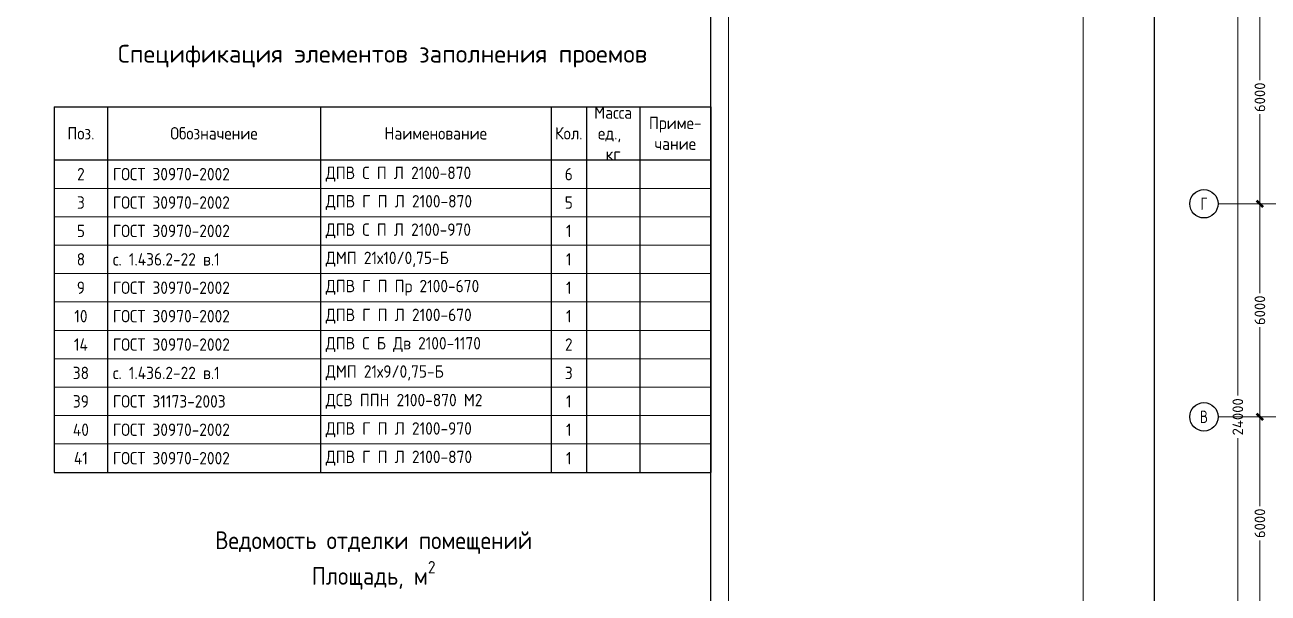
# Model space of a CAD drawing. Extents: x -965262 to 1142518, y -357520 to 71675.
# Drawn here: x -633292 to -598253, y -216318 to -200313 of the extents above; entities that cross this region are included whole.
import ezdxf

# ---------------------------------------------------------------- set-up
doc = ezdxf.new("R2010")
doc.units = 0
doc.header["$LTSCALE"] = 10
doc.linetypes.add('DOTE', pattern=[2.42, 2, -0.2, 0.02, -0.2])
doc.layers.get('0').update_dxf_attribs({"linetype": 'CONTINUOUS', "lineweight": 30})
doc.layers.get('Defpoints').update_dxf_attribs({"linetype": 'CONTINUOUS'})
doc.layers.add('DOTE', color=7, linetype='DOTE', lineweight=9)
doc.styles.add('GOST 2.304', font='isocpeur.ttf', dxfattribs={"width": 0.75, "height": 250})
doc.styles.add('GOST-2.304_Type-B', font='isocpeur.ttf', dxfattribs={"width": 0.9})
doc.styles.get("Standard").update_dxf_attribs({"font": 'isocpeur.ttf', "height": 300})
doc.dimstyles.get("Standard").update_dxf_attribs({"dimscale": 100, "dimtxt": 300, "dimasz": 1.8, "dimexe": 1.8, "dimexo": 0.625, "dimgap": 0.9, "dimtad": 0, "dimdec": 0, "dimzin": 0, "dimdsep": 46, "dimtxsty": 'Standard', "dimblk": 'ARCHTICK', "dimcen": 0.9, "dimclrd": 256, "dimclre": 256, "dimclrt": 256, "dimadec": 0, "dimazin": 0, "dimtfac": 1, "dimtdec": 0, "dimtofl": 0, "dimtmove": 0, "dimatfit": 3, "dimfxl": 1, "dimtolj": 1, "dimtzin": 0, "dimlwd": 15, "dimlwe": 15, "dimarcsym": 0})

# ---------------------------------------------------------------- blocks, each defined once
blk = doc.blocks.new('_ArchTick')
at = {"color": 0, "linetype": 'ByBlock', "lineweight": 0, "const_width": 0.4}
blk.add_lwpolyline([(-0.5, -0.5), (0.5, 0.5)], dxfattribs=at)
blk = doc.blocks.new('*D201')
at = {"lineweight": 15, "transparency": 16777216}
for p, q in [((-598548, -211352), (-598665, -211352)), ((-598485, -211352), (-598485, -213872)), ((-598485, -217352), (-598485, -214832)), ((-598548, -217352), (-598665, -217352))]:
    blk.add_line(p, q, dxfattribs=at)
at = {"layer": 'Defpoints', "color": 0, "lineweight": 15, "transparency": 16777216}
for p in [(-598485, -211352), (-598485, -211352), (-598485, -217352, 1451)]:
    blk.add_point(p, dxfattribs=at)
at = {"lineweight": 15, "transparency": 16777216, "xscale": 180, "yscale": 180, "zscale": 180}
for p, rotation in [((-598485, -211352), 90), ((-598485, -217352), 270)]:
    blk.add_blockref('_ArchTick', p, dxfattribs=dict(at, rotation=rotation))
at = {"lineweight": 15, "transparency": 16777216, "insert": (-598485, -214352), "char_height": 300, "attachment_point": 5, "rotation": 90}
blk.add_mtext('\\A1;6000', dxfattribs=at)
blk = doc.blocks.new('*D202')
at = {"lineweight": 15, "transparency": 16777216}
for p, q in [((-598548, -205352), (-598665, -205352)), ((-598485, -205352), (-598485, -207872)), ((-598485, -211352), (-598485, -208832)), ((-598548, -211352), (-598665, -211352))]:
    blk.add_line(p, q, dxfattribs=at)
at = {"layer": 'Defpoints', "color": 0, "lineweight": 15, "transparency": 16777216}
for p in [(-598485, -205352), (-598485, -205352), (-598485, -211352, 1451)]:
    blk.add_point(p, dxfattribs=at)
at = {"lineweight": 15, "transparency": 16777216, "xscale": 180, "yscale": 180, "zscale": 180}
for p, rotation in [((-598485, -205352), 90), ((-598485, -211352), 270)]:
    blk.add_blockref('_ArchTick', p, dxfattribs=dict(at, rotation=rotation))
at = {"lineweight": 15, "transparency": 16777216, "insert": (-598485, -208352), "char_height": 300, "attachment_point": 5, "rotation": 90}
blk.add_mtext('\\A1;6000', dxfattribs=at)
blk = doc.blocks.new('*D203')
at = {"lineweight": 15, "transparency": 16777216}
for p, q in [((-598548, -199352), (-598665, -199352)), ((-598485, -199352), (-598485, -201872)), ((-598485, -205352), (-598485, -202832)), ((-598548, -205352), (-598665, -205352))]:
    blk.add_line(p, q, dxfattribs=at)
at = {"layer": 'Defpoints', "color": 0, "lineweight": 15, "transparency": 16777216}
for p in [(-598485, -199352), (-598485, -199352), (-598485, -205352, 1451)]:
    blk.add_point(p, dxfattribs=at)
at = {"lineweight": 15, "transparency": 16777216, "xscale": 180, "yscale": 180, "zscale": 180}
for p, rotation in [((-598485, -199352), 90), ((-598485, -205352), 270)]:
    blk.add_blockref('_ArchTick', p, dxfattribs=dict(at, rotation=rotation))
at = {"lineweight": 15, "transparency": 16777216, "insert": (-598485, -202352), "char_height": 300, "attachment_point": 5, "rotation": 90}
blk.add_mtext('\\A1;6000', dxfattribs=at)
blk = doc.blocks.new('*D205')
at = {"lineweight": 15, "transparency": 16777216}
for p, q in [((-599171, -199352), (-599288, -199352)), ((-599108, -199352), (-599108, -210752)), ((-599108, -223352), (-599108, -211952)), ((-599171, -223352), (-599288, -223352))]:
    blk.add_line(p, q, dxfattribs=at)
at = {"layer": 'Defpoints', "color": 0, "lineweight": 15, "transparency": 16777216}
for p in [(-599108, -199352), (-599108, -199352), (-599108, -223352)]:
    blk.add_point(p, dxfattribs=at)
at = {"lineweight": 15, "transparency": 16777216, "xscale": 180, "yscale": 180, "zscale": 180}
for p, rotation in [((-599108, -199352), 90), ((-599108, -223352), 270)]:
    blk.add_blockref('_ArchTick', p, dxfattribs=dict(at, rotation=rotation))
at = {"lineweight": 15, "transparency": 16777216, "insert": (-599108, -211352), "char_height": 300, "attachment_point": 5, "rotation": 90}
blk.add_mtext('\\A1;24000', dxfattribs=at)

msp = doc.modelspace()

# ---------------------------------------------------------------- linework, layer by layer
for p, q in [((-632462.4, -202617.1, -1808.5), (-613962.4, -202617.1, -1808.5)), ((-632462.4, -202617.1, -1808.5), (-632462.4, -212916.8, -1808.5)), ((-630962.4, -202617.1, -1808.5), (-630962.4, -212916.8, -1808.5)), ((-624962.4, -202617.1, -1808.5), (-624962.4, -212916.8, -1808.5)), ((-618462.4, -202617.1, -1808.5), (-618462.4, -212916.8, -1808.5)), ((-617462.4, -202617.1, -1808.5), (-617462.4, -212916.8, -1808.5)), ((-615962.4, -202617.1, -1808.5), (-615962.4, -212916.8, -1808.5)), ((-613962.4, -202617.1, -1808.5), (-613962.4, -212916.8, -1808.5)), ((-632462.4, -204117.1, -1808.5), (-613962.4, -204117.1, -1808.5)), ((-632462.4, -212916.8, -1808.5), (-613962.4, -212916.8, -1808.5))]:
    msp.add_line(p, q)
at = {"lineweight": 15}
for p, q in [((-632462.4, -204917.1, -1808.5), (-613962.4, -204917.1, -1808.5)), ((-632462.4, -205717.1, -1808.5), (-613962.4, -205717.1, -1808.5)), ((-632462.4, -206517.1, -1808.5), (-613962.4, -206517.1, -1808.5)), ((-632462.4, -207317.1, -1808.5), (-613962.4, -207317.1, -1808.5)), ((-632462.4, -208117.1, -1808.5), (-613962.4, -208117.1, -1808.5)), ((-632462.4, -208917.1, -1808.5), (-613962.4, -208917.1, -1808.5)), ((-632462.4, -209716.8, -1808.5), (-613962.4, -209716.8, -1808.5)), ((-632462.4, -210516.8, -1808.5), (-613962.4, -210516.8, -1808.5)), ((-632462.4, -211316.8, -1808.5), (-613962.4, -211316.8, -1808.5)), ((-632462.4, -212116.8, -1808.5), (-613962.4, -212116.8, -1808.5))]:
    msp.add_line(p, q, dxfattribs=at)
at = {"lineweight": 15, "elevation": -1808.5}
for points in [[(-613462.4, -240087.8), (-613462.4, -155987.8), (-732362.4, -155987.8), (-732362.4, -240087.8)], [(-484562.4, -240087.8), (-484562.4, -155987.8), (-603462.4, -155987.8), (-603462.4, -240087.8)]]:
    msp.add_lwpolyline(points, close=True, dxfattribs=at)
at = {"elevation": -1808.5}
for points in [[(-613962.4, -239587.8), (-613962.4, -156487.8), (-730362.4, -156487.8), (-730362.4, -239587.8)], [(-485062.4, -239587.8), (-485062.4, -156487.8), (-601462.4, -156487.8), (-601462.4, -239587.8)]]:
    msp.add_lwpolyline(points, close=True, dxfattribs=at)
at = {"layer": 'DOTE', "ltscale": 100}
for p, q in [((-527777.4, -205352.1, -6162.4), (-599662.7, -205352.1, -6162.4)), ((-527777.4, -211352.1, -6162.4), (-599662.7, -211352.1, -6162.4))]:
    msp.add_line(p, q, dxfattribs=at)
at = {"layer": 'DOTE', "linetype": 'Continuous', "lineweight": 30}
for centre in [(-600062.7, -205352.1, -6162.4), (-600062.7, -211352.1, -6162.4)]:
    msp.add_circle(centre, 400, dxfattribs=at)

# ---------------------------------------------------------------- texts
for s, insert, char_height, width, attachment_point, style in [('{\\W1;Спецификация элементов заполнения проемов}', (-623212.4, -201194, -904.2), 500, 18500, 5, 'GOST 2.304'), ('Масса\\Pед.,  кг', (-616712.4, -203367.1, -1808.5), 350, 1200, 5, 'GOST-2.304_Type-B'), ('Поз.', (-631712.4, -203367.1, -1808.5), 350, 1200, 5, 'GOST-2.304_Type-B'), ('Обозначение', (-627962.4, -203367.1, -1808.5), 350, 5700, 5, 'GOST-2.304_Type-B'), ('Наименование', (-621712.4, -203367.1, -1808.5), 350, 6200, 5, 'GOST-2.304_Type-B'), ('Кол.', (-617962.4, -203367.1, -1808.5), 350, 700, 5, 'GOST-2.304_Type-B'), ('Приме-\\Pчание', (-614962.4, -203367.1, -1808.5), 350, 1700, 5, 'GOST-2.304_Type-B'), ('2', (-631712.4, -204517.1, -1808.5), 350, 1200, 5, 'GOST-2.304_Type-B'), ('ГОСТ 30970-2002', (-630812.4, -204517.1, -1808.5), 350, 5700, 4, 'GOST-2.304_Type-B'), ('ДПВ С П Л 2100-870', (-624812.4, -204517.1, -1808.5), 350, 6200, 4, 'GOST-2.304_Type-B'), ('6', (-617962.4, -204517.1, -1808.5), 350, 700, 5, 'GOST-2.304_Type-B'), ('3', (-631712.4, -205317.1, -1808.5), 350, 1200, 5, 'GOST-2.304_Type-B'), ('ГОСТ 30970-2002', (-630812.4, -205317.1, -1808.5), 350, 5700, 4, 'GOST-2.304_Type-B'), ('ДПВ Г П Л 2100-870', (-624812.4, -205317.1, -1808.5), 350, 6200, 4, 'GOST-2.304_Type-B'), ('5', (-617962.4, -205317.1, -1808.5), 350, 700, 5, 'GOST-2.304_Type-B'), ('5', (-631712.4, -206117.1, -1808.5), 350, 1200, 5, 'GOST-2.304_Type-B'), ('ГОСТ 30970-2002', (-630812.4, -206117.1, -1808.5), 350, 5700, 4, 'GOST-2.304_Type-B'), ('ДПВ С П Л 2100-970', (-624812.4, -206117.1, -1808.5), 350, 6200, 4, 'GOST-2.304_Type-B'), ('1', (-617962.4, -206117.1, -1808.5), 350, 700, 5, 'GOST-2.304_Type-B'), ('ДМП 21х10/0,75-Б', (-624812.4, -206917.1, -1808.5), 350, 6200, 4, 'GOST-2.304_Type-B'), ('8', (-631712.4, -206917.1, -1808.5), 350, 1200, 5, 'GOST-2.304_Type-B'), ('с. 1.436.2-22 в.1', (-630812.4, -206917.1, -1808.5), 350, 5700, 4, 'GOST-2.304_Type-B'), ('1', (-617962.4, -206917.1, -1808.5), 350, 700, 5, 'GOST-2.304_Type-B'), ('9', (-631712.4, -207717.1, -1808.5), 350, 1200, 5, 'GOST-2.304_Type-B'), ('ГОСТ 30970-2002', (-630812.4, -207717.1, -1808.5), 350, 5700, 4, 'GOST-2.304_Type-B'), ('{\\C256;ДПВ Г П Пр 2100-670}', (-624812.4, -207717.1, -1808.5), 350, 6200, 4, 'GOST-2.304_Type-B'), ('1', (-617962.4, -207717.1, -1808.5), 350, 700, 5, 'GOST-2.304_Type-B'), ('10', (-631712.4, -208517.1, -1808.5), 350, 1200, 5, 'GOST-2.304_Type-B'), ('ГОСТ 30970-2002', (-630812.4, -208517.1, -1808.5), 350, 5700, 4, 'GOST-2.304_Type-B'), ('{\\C256;ДПВ Г П Л 2100-670}', (-624812.4, -208517.1, -1808.5), 350, 6200, 4, 'GOST-2.304_Type-B'), ('1', (-617962.4, -208517.1, -1808.5), 350, 700, 5, 'GOST-2.304_Type-B'), ('14', (-631712.4, -209317.1, -1808.5), 350, 1500, 5, 'GOST-2.304_Type-B'), ('ГОСТ 30970-2002', (-630812.4, -209317.1, -1808.5), 350, 5850, 4, 'GOST-2.304_Type-B'), ('{\\C256;ДПВ С Б Дв 2100-1170}', (-624812.4, -209317.1, -1808.5), 350, 6350, 4, 'GOST-2.304_Type-B'), ('2', (-617962.4, -209317.1, -1808.5), 350, 700, 5, 'GOST-2.304_Type-B'), ('38', (-631712.4, -210116.8, -1808.5), 350, 1200, 5, 'GOST-2.304_Type-B'), ('с. 1.436.2-22 в.1', (-630812.4, -210116.8, -1808.5), 350, 5700, 4, 'GOST-2.304_Type-B'), ('ДМП 21х9/0,75-Б', (-624812.4, -210116.8, -1808.5), 350, 6200, 4, 'GOST-2.304_Type-B'), ('3', (-617962.4, -210116.8, -1808.5), 350, 700, 5, 'GOST-2.304_Type-B'), ('39', (-631712.4, -210916.8, -1808.5), 350, 1200, 5, 'GOST-2.304_Type-B'), ('ГОСТ 31173-2003', (-630812.4, -210916.8, -1808.5), 350, 5700, 4, 'GOST-2.304_Type-B'), ('ДСВ ППН 2100-870 М2', (-624812.4, -210916.8, -1808.5), 350, 6200, 4, 'GOST-2.304_Type-B'), ('1', (-617962.4, -210916.8, -1808.5), 350, 700, 5, 'GOST-2.304_Type-B'), ('40', (-631712.4, -211716.8, -1808.5), 350, 1200, 5, 'GOST-2.304_Type-B'), ('ГОСТ 30970-2002', (-630812.4, -211716.8, -1808.5), 350, 5700, 4, 'GOST-2.304_Type-B'), ('ДПВ Г П Л 2100-970', (-624812.4, -211716.8, -1808.5), 350, 6200, 4, 'GOST-2.304_Type-B'), ('1', (-617962.4, -211716.8, -1808.5), 350, 700, 5, 'GOST-2.304_Type-B'), ('ДПВ Г П Л 2100-870', (-624812.4, -212516.8, -1808.5), 350, 6200, 4, 'GOST-2.304_Type-B'), ('41', (-631712.4, -212516.8, -1808.5), 350, 1200, 5, 'GOST-2.304_Type-B'), ('ГОСТ 30970-2002', (-630812.4, -212516.8, -1808.5), 350, 5700, 4, 'GOST-2.304_Type-B'), ('1', (-617962.4, -212516.8, -1808.5), 350, 700, 5, 'GOST-2.304_Type-B'), ('\\A1;Ведомость отделки помещений\\PПлощадь, м{\\H0.7x;\\S2^  ;}', (-623462.4, -215416.8, -1808.5), 500, 19000, 5, 'GOST-2.304_Type-B')]:
    msp.add_mtext(s, dxfattribs=dict(insert=insert, char_height=char_height, width=width, attachment_point=attachment_point, style=style))
at = {"layer": 'DOTE', "linetype": 'Continuous', "lineweight": 30, "ltscale": 100, "char_height": 350, "width": 800, "attachment_point": 5, "style": 'GOST 2.304'}
for s, insert in [('Г', (-600062.7, -205352.1, -6162.4)), ('В', (-600062.7, -211352.1, -6162.4))]:
    msp.add_mtext(s, dxfattribs=dict(at, insert=insert))

# ---------------------------------------------------------------- dimensions: what is measured, and where the dimension line sits
at = {"lineweight": 15}
for base, p1, p2, picture, middle in [((-599108.2, -199352.1, -4711.1), (-599108.2, -223352.1, -4711.1), (-599108.2, -199352.1, -4711.1), '*D205', (-599108.2, -211352.1, -4711.1)), ((-598485.4, -199352.1, -6162.4), (-598485.4, -205352.1, -4711.1), (-598485.4, -199352.1, -6162.4), '*D203', (-598485.4, -202352.1, -6162.4)), ((-598485.4, -205352.1, -6162.4), (-598485.4, -211352.1, -4711.1), (-598485.4, -205352.1, -6162.4), '*D202', (-598485.4, -208352.1, -6162.4)), ((-598485.4, -211352.1, -6162.4), (-598485.4, -217352.1, -4711.1), (-598485.4, -211352.1, -6162.4), '*D201', (-598485.4, -214352.1, -6162.4))]:
    dim = msp.add_linear_dim(base=base, p1=p1, p2=p2, angle=90, dimstyle='Standard', dxfattribs=at)
    dim.commit()
    dim.dimension.update_dxf_attribs({"geometry": picture, "text_midpoint": middle})

doc.saveas('drawing.dxf')
